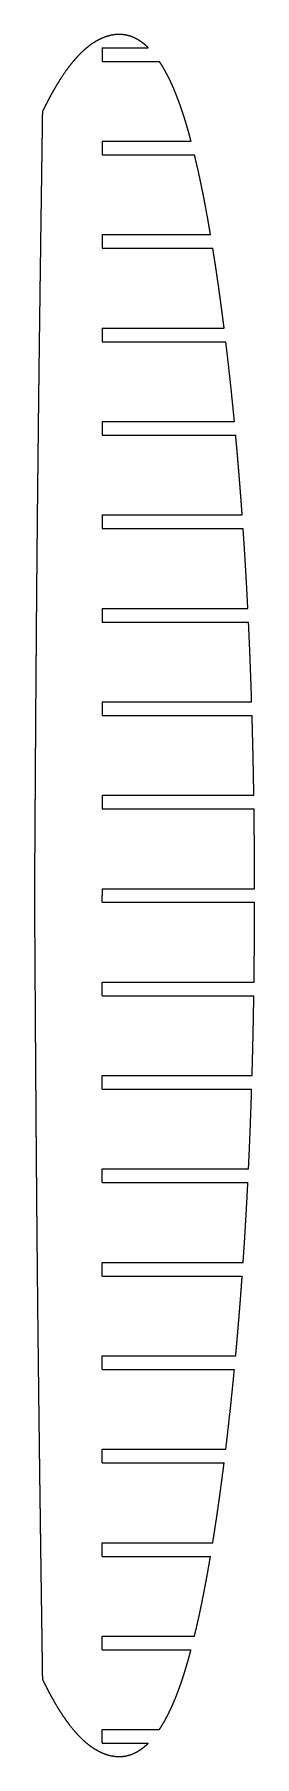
# Model space of a CAD drawing. Header units: metres. Extents: x 8 to 70, y -240 to 240.
import ezdxf

# ---------------------------------------------------------------- set-up
doc = ezdxf.new("R2010")
doc.units = ezdxf.units.M

msp = doc.modelspace()

# ---------------------------------------------------------------- linework, layer by layer
for p, q in [((27.34, 235.9, 587), (40.14, 235.9, 587)), ((27.34, 232.1, 587), (43.24, 232.1, 587)), ((27.34, 209.9, 587), (52.07, 209.9, 587)), ((27.34, 206.1, 587), (53.03, 206.1, 587)), ((27.34, 183.9, 587), (57.49, 183.9, 587)), ((27.34, 180.1, 587), (58.12, 180.1, 587)), ((27.34, 157.9, 587), (61.28, 157.9, 587)), ((27.34, 154.1, 587), (61.75, 154.1, 587)), ((27.34, 131.9, 587), (64.15, 131.9, 587)), ((27.34, 128.1, 587), (64.5, 128.1, 587)), ((27.34, 105.9, 587), (66.32, 105.9, 587)), ((27.34, 102.1, 587), (66.58, 102.1, 587)), ((27.34, 79.9, 587), (67.89, 79.9, 587)), ((27.34, 76.1, 587), (68.08, 76.1, 587)), ((27.34, 53.9, 587), (68.95, 53.9, 587)), ((27.34, 50.1, 587), (69.07, 50.1, 587)), ((27.34, 27.9, 587), (69.56, 27.9, 587)), ((27.34, 24.1, 587), (69.61, 24.1, 587)), ((27.34, 1.9, 587), (69.77, 1.9, 587)), ((27.34, -1.9, 587), (69.77, -1.9, 587)), ((27.34, -24.1, 587), (69.61, -24.1, 587)), ((27.34, -27.9, 587), (69.56, -27.9, 587)), ((27.34, -50.1, 587), (69.07, -50.1, 587)), ((27.34, -53.9, 587), (68.95, -53.9, 587)), ((27.34, -76.1, 587), (68.08, -76.1, 587)), ((27.34, -79.9, 587), (67.89, -79.9, 587)), ((27.34, -102.1, 587), (66.58, -102.1, 587)), ((27.34, -105.9, 587), (66.32, -105.9, 587)), ((27.34, -128.1, 587), (64.5, -128.1, 587)), ((27.34, -131.9, 587), (64.14, -131.9, 587)), ((27.34, -154.1, 587), (61.74, -154.1, 587)), ((27.34, -157.9, 587), (61.28, -157.9, 587)), ((27.34, -180.1, 587), (58.11, -180.1, 587)), ((27.34, -183.9, 587), (57.48, -183.9, 587)), ((27.34, -206.1, 587), (53.02, -206.1, 587)), ((27.34, -209.9, 587), (52.06, -209.9, 587)), ((27.34, -232.1, 587), (43.22, -232.1, 587)), ((27.34, -235.9, 587), (40.13, -235.9, 587))]:
    msp.add_line(p, q)
for points, knots in [([(40.14, 235.9, 587), (39.73, 236.3, 587), (39.31, 236.68, 587), (38.88, 237.05, 587), (38.43, 237.39, 587), (37.97, 237.72, 587), (37.49, 238.03, 587), (36.99, 238.3, 587), (36.13, 238.73, 587), (35.77, 238.88, 587), (35.4, 239.03, 587), (35.03, 239.16, 587), (34.65, 239.27, 587), (34.27, 239.36, 587), (33.88, 239.44, 587), (32.94, 239.58, 587), (32.38, 239.63, 587), (31.82, 239.64, 587), (31.26, 239.61, 587), (30.7, 239.55, 587), (30.14, 239.46, 587), (29.6, 239.33, 587), (28.81, 239.11, 587), (28.56, 239.04, 587), (28.31, 238.96, 587), (28.07, 238.87, 587), (27.82, 238.78, 587), (27.58, 238.68, 587), (27.33, 238.58, 587), (26.83, 238.35, 587), (26.56, 238.23, 587), (26.3, 238.09, 587), (26.04, 237.96, 587), (25.78, 237.82, 587), (25.53, 237.67, 587), (25.28, 237.52, 587), (23.72, 236.53, 587), (22.49, 235.57, 587), (21.34, 234.51, 587), (20.26, 233.38, 587), (19.24, 232.2, 587), (18.28, 230.98, 587), (17.37, 229.72, 587), (15.66, 227.2, 587), (14.86, 225.95, 587), (14.1, 224.67, 587), (13.36, 223.38, 587), (12.66, 222.08, 587), (11.97, 220.76, 587), (11.3, 219.43, 587), (10.65, 218.09, 587)], [0, 0, 0, 0, 0, 0, 0, 0, 0, 0.112486, 0.112486, 0.112486, 0.112486, 0.112486, 0.112486, 0.112486, 0.190494, 0.190494, 0.190494, 0.190494, 0.190494, 0.190494, 0.190494, 0.301702, 0.301702, 0.301702, 0.301702, 0.301702, 0.301702, 0.301702, 0.353087, 0.353087, 0.353087, 0.353087, 0.353087, 0.353087, 0.353087, 0.409881, 0.409881, 0.409881, 0.409881, 0.409881, 0.409881, 0.409881, 0.711767, 0.711767, 0.711767, 0.711767, 0.711767, 0.711767, 0.711767, 1, 1, 1, 1, 1, 1, 1, 1, 1]), ([(52.07, 209.9, 587), (51.86, 210.7, 587), (51.65, 211.51, 587), (51.43, 212.31, 587), (51.2, 213.11, 587), (50.97, 213.91, 587), (50.73, 214.71, 587), (50.49, 215.5, 587), (50.09, 216.78, 587), (49.94, 217.26, 587), (49.78, 217.75, 587), (49.62, 218.23, 587), (49.46, 218.71, 587), (49.29, 219.19, 587), (49.12, 219.67, 587), (48.77, 220.66, 587), (48.59, 221.16, 587), (48.4, 221.66, 587), (48.22, 222.14, 587), (48.03, 222.62, 587), (47.84, 223.09, 587), (47.66, 223.54, 587), (47.13, 224.79, 587), (46.79, 225.59, 587), (46.43, 226.38, 587), (46.06, 227.17, 587), (45.67, 227.95, 587), (45.27, 228.72, 587), (44.85, 229.48, 587), (44.27, 230.47, 587), (44.13, 230.7, 587), (43.98, 230.94, 587), (43.84, 231.17, 587), (43.69, 231.41, 587), (43.54, 231.64, 587), (43.39, 231.87, 587), (43.24, 232.1, 587)], [0, 0, 0, 0, 0, 0, 0, 0, 0, 0.26288, 0.26288, 0.26288, 0.26288, 0.26288, 0.26288, 0.26288, 0.423361, 0.423361, 0.423361, 0.423361, 0.423361, 0.423361, 0.423361, 0.59539, 0.59539, 0.59539, 0.59539, 0.59539, 0.59539, 0.59539, 0.902461, 0.902461, 0.902461, 0.902461, 0.902461, 0.902461, 0.902461, 1, 1, 1, 1, 1, 1, 1, 1, 1]), ([(10.65, 218.09, 587), (10.65, 218.09, 587), (10.65, 218.09, 587), (10.65, 218.09, 587), (10.65, 218.09, 587), (10.65, 218.09, 587), (10.65, 218.09, 587), (10.65, 218.09, 587), (10.65, 218.09, 587), (10.65, 218.08, 587), (10.65, 218.08, 587), (10.65, 218.08, 587), (10.65, 218.07, 587), (10.65, 218.06, 587), (10.65, 218.06, 587), (10.65, 218.04, 587), (10.65, 218.02, 587), (10.65, 218.01, 587), (10.65, 217.99, 587), (10.65, 217.97, 587), (10.65, 217.95, 587), (10.65, 217.92, 587), (10.65, 217.86, 587), (10.65, 217.84, 587), (10.65, 217.81, 587), (10.65, 217.78, 587), (10.65, 217.74, 587), (10.65, 217.71, 587), (10.65, 217.67, 587), (10.65, 217.58, 587), (10.65, 217.53, 587), (10.65, 217.49, 587), (10.64, 217.43, 587), (10.64, 217.38, 587), (10.64, 217.32, 587), (10.64, 217.26, 587), (10.64, 217.07, 587), (10.64, 216.94, 587), (10.64, 216.82, 587), (10.63, 216.69, 587), (10.63, 216.57, 587), (10.63, 216.44, 587), (10.63, 216.31, 587), (10.62, 215.98, 587), (10.62, 215.76, 587), (10.62, 215.55, 587), (10.61, 215.34, 587), (10.61, 215.12, 587), (10.61, 214.91, 587), (10.61, 214.7, 587), (10.6, 214.06, 587), (10.59, 213.64, 587), (10.58, 213.21, 587), (10.58, 212.79, 587), (10.57, 212.37, 587), (10.57, 211.94, 587), (10.56, 211.52, 587), (10.54, 210.25, 587), (10.53, 209.41, 587), (10.52, 208.56, 587), (10.51, 207.72, 587), (10.49, 206.87, 587), (10.48, 206.02, 587), (10.47, 205.18, 587), (10.45, 203.79, 587), (10.44, 203.23, 587), (10.43, 202.65, 587), (10.43, 202.06, 587), (10.42, 201.45, 587), (10.41, 200.82, 587), (10.4, 200.17, 587), (10.38, 198.85, 587), (10.37, 198.16, 587), (10.36, 197.46, 587), (10.35, 196.75, 587), (10.34, 196.01, 587), (10.33, 195.26, 587), (10.32, 194.5, 587), (10.27, 191.35, 587), (10.24, 188.99, 587), (10.21, 186.62, 587), (10.17, 184.26, 587), (10.14, 181.9, 587), (10.11, 179.53, 587), (10.08, 177.17, 587), (9.98, 170.26, 587), (9.92, 165.7, 587), (9.86, 161.15, 587), (9.8, 156.6, 587), (9.74, 152.05, 587), (9.69, 147.49, 587), (9.63, 142.94, 587), (9.53, 134.73, 587), (9.49, 131.07, 587), (9.45, 127.4, 587), (9.41, 123.74, 587), (9.37, 120.08, 587), (9.33, 116.42, 587), (9.29, 112.76, 587), (9.21, 105.43, 587), (9.18, 101.77, 587), (9.14, 98.11, 587), (9.11, 94.45, 587), (9.07, 90.79, 587), (9.04, 87.12, 587), (9.01, 83.46, 587), (8.95, 76.79, 587), (8.93, 73.78, 587), (8.91, 70.76, 587), (8.88, 67.75, 587), (8.86, 64.74, 587), (8.84, 61.73, 587), (8.81, 58.71, 587), (8.77, 53.01, 587), (8.75, 50.32, 587), (8.73, 47.63, 587), (8.72, 44.95, 587), (8.7, 42.26, 587), (8.68, 39.57, 587), (8.66, 36.88, 587), (8.63, 32.42, 587), (8.62, 30.65, 587), (8.61, 28.87, 587), (8.6, 27.1, 587), (8.59, 25.33, 587), (8.58, 23.55, 587), (8.57, 21.78, 587), (8.55, 19.37, 587), (8.55, 18.74, 587), (8.54, 18.1, 587), (8.54, 17.47, 587), (8.54, 16.84, 587), (8.53, 16.2, 587), (8.53, 15.57, 587), (8.52, 14.38, 587), (8.52, 13.82, 587), (8.51, 13.27, 587), (8.51, 12.71, 587), (8.51, 12.16, 587), (8.5, 11.6, 587), (8.5, 11.05, 587), (8.49, 9.85, 587), (8.49, 9.2, 587), (8.48, 8.56, 587), (8.48, 7.91, 587), (8.48, 7.27, 587), (8.47, 6.62, 587), (8.47, 5.98, 587), (8.46, 5, 587), (8.46, 4.67, 587), (8.46, 4.34, 587), (8.46, 4.01, 587), (8.45, 3.68, 587), (8.45, 3.35, 587), (8.45, 3.02, 587), (8.45, 2.5, 587), (8.45, 2.33, 587), (8.45, 2.16, 587), (8.44, 2.01, 587), (8.44, 1.86, 587), (8.44, 1.72, 587), (8.44, 1.59, 587), (8.44, 1.37, 587), (8.44, 1.26, 587), (8.44, 1.16, 587), (8.44, 1.06, 587), (8.44, 0.95, 587), (8.44, 0.85, 587), (8.44, 0.75, 587), (8.44, 0.57, 587), (8.44, 0.51, 587), (8.43, 0.45, 587), (8.43, 0.4, 587), (8.43, 0.35, 587), (8.43, 0.3, 587), (8.43, 0.26, 587), (8.43, 0.2, 587), (8.43, 0.18, 587), (8.43, 0.15, 587), (8.43, 0.13, 587), (8.43, 0.1, 587), (8.43, 0.08, 587), (8.43, 0.06, 587), (8.43, 0.03, 587), (8.43, 0.02, 587), (8.43, 0.01, 587), (8.43, 0.01, 587), (8.43, 0, 587), (8.43, 0, 587), (8.43, 0, 587), (8.43, 0, 587), (8.43, 0, 587), (8.43, 0, 587), (8.43, 0, 587), (8.43, 0, 587), (8.43, 0, 587), (8.43, -0.01, 587), (8.43, -0.02, 587), (8.43, -0.02, 587), (8.43, -0.03, 587), (8.43, -0.04, 587), (8.43, -0.06, 587), (8.43, -0.07, 587), (8.43, -0.09, 587), (8.43, -0.12, 587), (8.43, -0.13, 587), (8.43, -0.15, 587), (8.43, -0.16, 587), (8.43, -0.18, 587), (8.43, -0.19, 587), (8.43, -0.21, 587), (8.43, -0.25, 587), (8.43, -0.27, 587), (8.43, -0.29, 587), (8.43, -0.32, 587), (8.43, -0.34, 587), (8.43, -0.37, 587), (8.43, -0.4, 587), (8.43, -0.48, 587), (8.44, -0.53, 587), (8.44, -0.59, 587), (8.44, -0.66, 587), (8.44, -0.72, 587), (8.44, -0.8, 587), (8.44, -0.88, 587), (8.44, -1.04, 587), (8.44, -1.13, 587), (8.44, -1.23, 587), (8.44, -1.33, 587), (8.44, -1.44, 587), (8.44, -1.56, 587), (8.44, -1.68, 587), (8.44, -2.03, 587), (8.45, -2.26, 587), (8.45, -2.48, 587), (8.45, -2.71, 587), (8.45, -2.93, 587), (8.45, -3.15, 587), (8.45, -3.38, 587), (8.46, -4.03, 587), (8.46, -4.45, 587), (8.46, -4.87, 587), (8.46, -5.3, 587), (8.47, -5.72, 587), (8.47, -6.14, 587), (8.47, -6.57, 587), (8.48, -7.83, 587), (8.49, -8.68, 587), (8.49, -9.52, 587), (8.5, -10.37, 587), (8.5, -11.21, 587), (8.51, -12.06, 587), (8.51, -12.9, 587), (8.52, -14.29, 587), (8.52, -14.85, 587), (8.53, -15.43, 587), (8.53, -16.02, 587), (8.53, -16.63, 587), (8.54, -17.26, 587), (8.54, -17.9, 587), (8.55, -19.23, 587), (8.55, -19.91, 587), (8.56, -20.61, 587), (8.56, -21.33, 587), (8.57, -22.06, 587), (8.57, -22.81, 587), (8.58, -23.57, 587), (8.6, -26.72, 587), (8.61, -29.08, 587), (8.63, -31.44, 587), (8.64, -33.8, 587), (8.66, -36.16, 587), (8.67, -38.53, 587), (8.69, -40.89, 587), (8.74, -47.8, 587), (8.77, -52.35, 587), (8.8, -56.9, 587), (8.83, -61.45, 587), (8.87, -66, 587), (8.9, -70.55, 587), (8.94, -75.1, 587), (9.01, -83.31, 587), (9.04, -86.97, 587), (9.07, -90.63, 587), (9.11, -94.29, 587), (9.14, -97.95, 587), (9.18, -101.61, 587), (9.21, -105.28, 587), (9.29, -112.6, 587), (9.32, -116.26, 587), (9.36, -119.92, 587), (9.4, -123.59, 587), (9.45, -127.25, 587), (9.49, -130.91, 587), (9.53, -134.57, 587), (9.61, -141.25, 587), (9.65, -144.26, 587), (9.69, -147.28, 587), (9.72, -150.29, 587), (9.76, -153.31, 587), (9.8, -156.32, 587), (9.84, -159.33, 587), (9.91, -165.04, 587), (9.95, -167.73, 587), (9.99, -170.42, 587), (10.02, -173.11, 587), (10.06, -175.8, 587), (10.1, -178.49, 587), (10.13, -181.18, 587), (10.19, -185.65, 587), (10.22, -187.42, 587), (10.24, -189.2, 587), (10.27, -190.97, 587), (10.29, -192.74, 587), (10.32, -194.52, 587), (10.34, -196.29, 587), (10.38, -198.7, 587), (10.39, -199.34, 587), (10.4, -199.97, 587), (10.41, -200.61, 587), (10.41, -201.24, 587), (10.42, -201.88, 587), (10.43, -202.51, 587), (10.45, -203.7, 587), (10.46, -204.26, 587), (10.47, -204.81, 587), (10.47, -205.37, 587), (10.48, -205.93, 587), (10.49, -206.48, 587), (10.5, -207.04, 587), (10.51, -208.24, 587), (10.52, -208.88, 587), (10.53, -209.53, 587), (10.54, -210.17, 587), (10.55, -210.82, 587), (10.56, -211.46, 587), (10.57, -212.11, 587), (10.58, -213.08, 587), (10.59, -213.41, 587), (10.59, -213.75, 587), (10.6, -214.08, 587), (10.6, -214.41, 587), (10.61, -214.74, 587), (10.61, -215.07, 587), (10.62, -215.59, 587), (10.62, -215.76, 587), (10.62, -215.92, 587), (10.63, -216.08, 587), (10.63, -216.23, 587), (10.63, -216.37, 587), (10.63, -216.5, 587), (10.63, -216.72, 587), (10.64, -216.83, 587), (10.64, -216.93, 587), (10.64, -217.03, 587), (10.64, -217.14, 587), (10.64, -217.24, 587), (10.64, -217.34, 587), (10.65, -217.52, 587), (10.65, -217.58, 587), (10.65, -217.64, 587), (10.65, -217.69, 587), (10.65, -217.74, 587), (10.65, -217.79, 587), (10.65, -217.83, 587), (10.65, -217.89, 587), (10.65, -217.91, 587), (10.65, -217.94, 587), (10.65, -217.96, 587), (10.65, -217.99, 587), (10.65, -218.01, 587), (10.65, -218.03, 587), (10.65, -218.06, 587), (10.65, -218.07, 587), (10.65, -218.07, 587), (10.65, -218.08, 587), (10.65, -218.08, 587), (10.65, -218.08, 587), (10.65, -218.08, 587), (10.65, -218.09, 587), (10.65, -218.09, 587), (10.65, -218.09, 587), (10.65, -218.09, 587), (10.65, -218.09, 587), (10.65, -218.09, 587), (10.65, -218.09, 587), (10.65, -218.09, 587)], [0, 0, 0, 0, 0, 0, 0, 0, 0, 0.003382, 0.003382, 0.003382, 0.003382, 0.003382, 0.003382, 0.003382, 0.006507, 0.006507, 0.006507, 0.006507, 0.006507, 0.006507, 0.006507, 0.009946, 0.009946, 0.009946, 0.009946, 0.009946, 0.009946, 0.009946, 0.012759, 0.012759, 0.012759, 0.012759, 0.012759, 0.012759, 0.012759, 0.015572, 0.015572, 0.015572, 0.015572, 0.015572, 0.015572, 0.015572, 0.020875, 0.020875, 0.020875, 0.020875, 0.020875, 0.020875, 0.020875, 0.029865, 0.029865, 0.029865, 0.029865, 0.029865, 0.029865, 0.029865, 0.047699, 0.047699, 0.047699, 0.047699, 0.047699, 0.047699, 0.047699, 0.083307, 0.083307, 0.083307, 0.083307, 0.083307, 0.083307, 0.083307, 0.106193, 0.106193, 0.106193, 0.106193, 0.106193, 0.106193, 0.106193, 0.129077, 0.129077, 0.129077, 0.129077, 0.129077, 0.129077, 0.129077, 0.198171, 0.198171, 0.198171, 0.198171, 0.198171, 0.198171, 0.198171, 0.331247, 0.331247, 0.331247, 0.331247, 0.331247, 0.331247, 0.331247, 0.43829, 0.43829, 0.43829, 0.43829, 0.43829, 0.43829, 0.43829, 0.545331, 0.545331, 0.545331, 0.545331, 0.545331, 0.545331, 0.545331, 0.633387, 0.633387, 0.633387, 0.633387, 0.633387, 0.633387, 0.633387, 0.711983, 0.711983, 0.711983, 0.711983, 0.711983, 0.711983, 0.711983, 0.76381, 0.76381, 0.76381, 0.76381, 0.76381, 0.76381, 0.76381, 0.78236, 0.78236, 0.78236, 0.78236, 0.78236, 0.78236, 0.78236, 0.798593, 0.798593, 0.798593, 0.798593, 0.798593, 0.798593, 0.798593, 0.817436, 0.817436, 0.817436, 0.817436, 0.817436, 0.817436, 0.817436, 0.827134, 0.827134, 0.827134, 0.827134, 0.827134, 0.827134, 0.827134, 0.832489, 0.832489, 0.832489, 0.832489, 0.832489, 0.832489, 0.832489, 0.837024, 0.837024, 0.837024, 0.837024, 0.837024, 0.837024, 0.837024, 0.840144, 0.840144, 0.840144, 0.840144, 0.840144, 0.840144, 0.840144, 0.842443, 0.842443, 0.842443, 0.842443, 0.842443, 0.842443, 0.842443, 0.843625, 0.843625, 0.843625, 0.843625, 0.843625, 0.843625, 0.843625, 0.844815, 0.844815, 0.844815, 0.844815, 0.844815, 0.844815, 0.844815, 0.8459, 0.8459, 0.8459, 0.8459, 0.8459, 0.8459, 0.8459, 0.846443, 0.846443, 0.846443, 0.846443, 0.846443, 0.846443, 0.846443, 0.847076, 0.847076, 0.847076, 0.847076, 0.847076, 0.847076, 0.847076, 0.848072, 0.848072, 0.848072, 0.848072, 0.848072, 0.848072, 0.848072, 0.849067, 0.849067, 0.849067, 0.849067, 0.849067, 0.849067, 0.849067, 0.850803, 0.850803, 0.850803, 0.850803, 0.850803, 0.850803, 0.850803, 0.854065, 0.854065, 0.854065, 0.854065, 0.854065, 0.854065, 0.854065, 0.860579, 0.860579, 0.860579, 0.860579, 0.860579, 0.860579, 0.860579, 0.864765, 0.864765, 0.864765, 0.864765, 0.864765, 0.864765, 0.864765, 0.868951, 0.868951, 0.868951, 0.868951, 0.868951, 0.868951, 0.868951, 0.88159, 0.88159, 0.88159, 0.88159, 0.88159, 0.88159, 0.88159, 0.90594, 0.90594, 0.90594, 0.90594, 0.90594, 0.90594, 0.90594, 0.925533, 0.925533, 0.925533, 0.925533, 0.925533, 0.925533, 0.925533, 0.945135, 0.945135, 0.945135, 0.945135, 0.945135, 0.945135, 0.945135, 0.961265, 0.961265, 0.961265, 0.961265, 0.961265, 0.961265, 0.961265, 0.975665, 0.975665, 0.975665, 0.975665, 0.975665, 0.975665, 0.975665, 0.985163, 0.985163, 0.985163, 0.985163, 0.985163, 0.985163, 0.985163, 0.988562, 0.988562, 0.988562, 0.988562, 0.988562, 0.988562, 0.988562, 0.991537, 0.991537, 0.991537, 0.991537, 0.991537, 0.991537, 0.991537, 0.99499, 0.99499, 0.99499, 0.99499, 0.99499, 0.99499, 0.99499, 0.996767, 0.996767, 0.996767, 0.996767, 0.996767, 0.996767, 0.996767, 0.997748, 0.997748, 0.997748, 0.997748, 0.997748, 0.997748, 0.997748, 0.998579, 0.998579, 0.998579, 0.998579, 0.998579, 0.998579, 0.998579, 0.999151, 0.999151, 0.999151, 0.999151, 0.999151, 0.999151, 0.999151, 0.999572, 0.999572, 0.999572, 0.999572, 0.999572, 0.999572, 0.999572, 0.999737, 0.999737, 0.999737, 0.999737, 0.999737, 0.999737, 0.999737, 1, 1, 1, 1, 1, 1, 1, 1, 1]), ([(57.49, 183.9, 587), (57.38, 184.55, 587), (57.27, 185.2, 587), (57.16, 185.86, 587), (57.04, 186.51, 587), (56.93, 187.16, 587), (56.81, 187.81, 587), (56.7, 188.46, 587), (56.19, 191.25, 587), (55.79, 193.38, 587), (55.37, 195.51, 587), (54.94, 197.64, 587), (54.5, 199.76, 587), (54.03, 201.88, 587), (53.54, 203.99, 587), (53.03, 206.1, 587)], [0, 0, 0, 0, 0, 0, 0, 0, 0, 0.233761, 0.233761, 0.233761, 0.233761, 0.233761, 0.233761, 0.233761, 1, 1, 1, 1, 1, 1, 1, 1, 1]), ([(61.28, 157.9, 587), (61.1, 159.33, 587), (60.92, 160.76, 587), (60.73, 162.19, 587), (60.54, 163.61, 587), (60.35, 165.04, 587), (60.16, 166.47, 587), (59.96, 167.9, 587), (59.56, 170.67, 587), (59.37, 172.02, 587), (59.17, 173.37, 587), (58.97, 174.72, 587), (58.76, 176.06, 587), (58.55, 177.41, 587), (58.34, 178.75, 587), (58.12, 180.1, 587)], [0, 0, 0, 0, 0, 0, 0, 0, 0, 0.513876, 0.513876, 0.513876, 0.513876, 0.513876, 0.513876, 0.513876, 1, 1, 1, 1, 1, 1, 1, 1, 1]), ([(66.32, 105.9, 587), (66.3, 106.14, 587), (66.28, 106.38, 587), (66.26, 106.62, 587), (66.25, 106.86, 587), (66.23, 107.1, 587), (66.21, 107.34, 587), (66.19, 107.58, 587), (66.11, 108.77, 587), (66.04, 109.71, 587), (65.97, 110.66, 587), (65.89, 111.6, 587), (65.82, 112.55, 587), (65.75, 113.49, 587), (65.67, 114.43, 587), (65.53, 116.2, 587), (65.47, 117.02, 587), (65.4, 117.84, 587), (65.33, 118.66, 587), (65.26, 119.49, 587), (65.19, 120.31, 587), (65.12, 121.13, 587), (64.98, 122.72, 587), (64.92, 123.49, 587), (64.85, 124.26, 587), (64.78, 125.03, 587), (64.71, 125.79, 587), (64.64, 126.56, 587), (64.57, 127.33, 587), (64.5, 128.1, 587)], [0, 0, 0, 0, 0, 0, 0, 0, 0, 0.08634, 0.08634, 0.08634, 0.08634, 0.08634, 0.08634, 0.08634, 0.425956, 0.425956, 0.425956, 0.425956, 0.425956, 0.425956, 0.425956, 0.722596, 0.722596, 0.722596, 0.722596, 0.722596, 0.722596, 0.722596, 1, 1, 1, 1, 1, 1, 1, 1, 1]), ([(69.56, 27.9, 587), (69.53, 29.86, 587), (69.5, 31.82, 587), (69.46, 33.78, 587), (69.42, 35.74, 587), (69.38, 37.69, 587), (69.34, 39.65, 587), (69.29, 41.61, 587), (69.22, 44.39, 587), (69.2, 45.2, 587), (69.18, 46.02, 587), (69.16, 46.84, 587), (69.14, 47.65, 587), (69.12, 48.47, 587), (69.09, 49.28, 587), (69.07, 50.1, 587)], [0, 0, 0, 0, 0, 0, 0, 0, 0, 0.705831, 0.705831, 0.705831, 0.705831, 0.705831, 0.705831, 0.705831, 1, 1, 1, 1, 1, 1, 1, 1, 1]), ([(64.5, -128.1, 587), (64.54, -127.72, 587), (64.57, -127.35, 587), (64.61, -126.97, 587), (64.64, -126.59, 587), (64.67, -126.21, 587), (64.71, -125.84, 587), (64.74, -125.46, 587), (64.86, -124.15, 587), (64.94, -123.21, 587), (65.02, -122.27, 587), (65.1, -121.34, 587), (65.18, -120.4, 587), (65.26, -119.46, 587), (65.34, -118.52, 587), (65.54, -116.12, 587), (65.66, -114.66, 587), (65.77, -113.2, 587), (65.88, -111.74, 587), (66, -110.28, 587), (66.1, -108.82, 587), (66.21, -107.36, 587), (66.32, -105.9, 587)], [0, 0, 0, 0, 0, 0, 0, 0, 0, 0.136512, 0.136512, 0.136512, 0.136512, 0.136512, 0.136512, 0.136512, 0.47493, 0.47493, 0.47493, 0.47493, 0.47493, 0.47493, 0.47493, 1, 1, 1, 1, 1, 1, 1, 1, 1]), ([(58.11, -180.1, 587), (58.44, -178.08, 587), (58.75, -176.06, 587), (59.06, -174.04, 587), (59.36, -172.02, 587), (59.66, -170, 587), (59.94, -167.97, 587), (60.22, -165.95, 587), (60.59, -163.17, 587), (60.69, -162.42, 587), (60.79, -161.66, 587), (60.89, -160.91, 587), (60.99, -160.16, 587), (61.09, -159.41, 587), (61.18, -158.65, 587), (61.28, -157.9, 587)], [0, 0, 0, 0, 0, 0, 0, 0, 0, 0.729339, 0.729339, 0.729339, 0.729339, 0.729339, 0.729339, 0.729339, 1, 1, 1, 1, 1, 1, 1, 1, 1]), ([(53.02, -206.1, 587), (53.06, -205.92, 587), (53.1, -205.74, 587), (53.15, -205.57, 587), (53.19, -205.39, 587), (53.23, -205.21, 587), (53.28, -205.03, 587), (53.32, -204.85, 587), (53.91, -202.33, 587), (54.43, -199.99, 587), (54.93, -197.64, 587), (55.41, -195.28, 587), (55.87, -192.92, 587), (56.31, -190.56, 587), (56.74, -188.19, 587), (57.19, -185.58, 587), (57.24, -185.34, 587), (57.28, -185.1, 587), (57.32, -184.86, 587), (57.36, -184.62, 587), (57.4, -184.38, 587), (57.44, -184.14, 587), (57.48, -183.9, 587)], [0, 0, 0, 0, 0, 0, 0, 0, 0, 0.064788, 0.064788, 0.064788, 0.064788, 0.064788, 0.064788, 0.064788, 0.913824, 0.913824, 0.913824, 0.913824, 0.913824, 0.913824, 0.913824, 1, 1, 1, 1, 1, 1, 1, 1, 1]), ([(43.22, -232.1, 587), (43.36, -231.89, 587), (43.5, -231.68, 587), (43.64, -231.48, 587), (43.77, -231.27, 587), (43.9, -231.05, 587), (44.03, -230.84, 587), (44.16, -230.63, 587), (44.84, -229.48, 587), (45.36, -228.53, 587), (45.85, -227.57, 587), (46.32, -226.59, 587), (46.77, -225.61, 587), (47.21, -224.62, 587), (47.62, -223.62, 587), (48.18, -222.19, 587), (48.35, -221.76, 587), (48.51, -221.33, 587), (48.67, -220.89, 587), (48.84, -220.44, 587), (49, -219.98, 587), (49.16, -219.52, 587), (49.45, -218.68, 587), (49.57, -218.31, 587), (49.7, -217.95, 587), (49.82, -217.58, 587), (49.94, -217.21, 587), (50.06, -216.84, 587), (50.17, -216.47, 587), (50.53, -215.33, 587), (50.76, -214.56, 587), (50.99, -213.79, 587), (51.21, -213.01, 587), (51.43, -212.24, 587), (51.64, -211.46, 587), (51.85, -210.68, 587), (52.06, -209.9, 587)], [0, 0, 0, 0, 0, 0, 0, 0, 0, 0.087002, 0.087002, 0.087002, 0.087002, 0.087002, 0.087002, 0.087002, 0.464706, 0.464706, 0.464706, 0.464706, 0.464706, 0.464706, 0.464706, 0.622274, 0.622274, 0.622274, 0.622274, 0.622274, 0.622274, 0.622274, 0.744759, 0.744759, 0.744759, 0.744759, 0.744759, 0.744759, 0.744759, 1, 1, 1, 1, 1, 1, 1, 1, 1]), ([(10.65, -218.09, 587), (11.09, -218.99, 587), (11.54, -219.89, 587), (11.99, -220.79, 587), (12.46, -221.67, 587), (12.93, -222.56, 587), (13.42, -223.43, 587), (13.91, -224.3, 587), (14.9, -225.97, 587), (15.39, -226.76, 587), (15.88, -227.54, 587), (16.4, -228.32, 587), (16.92, -229.09, 587), (17.47, -229.84, 587), (18.03, -230.59, 587), (19.43, -232.35, 587), (20.29, -233.35, 587), (21.19, -234.32, 587), (22.14, -235.24, 587), (23.14, -236.11, 587), (24.21, -236.9, 587), (25.33, -237.61, 587), (26.63, -238.26, 587), (26.75, -238.32, 587), (26.87, -238.37, 587), (26.99, -238.43, 587), (27.11, -238.48, 587), (27.23, -238.54, 587), (27.35, -238.59, 587), (27.68, -238.72, 587), (27.88, -238.8, 587), (28.08, -238.88, 587), (28.29, -238.95, 587), (28.49, -239.02, 587), (28.7, -239.08, 587), (28.91, -239.15, 587), (29.32, -239.26, 587), (29.53, -239.31, 587), (29.74, -239.36, 587), (29.95, -239.4, 587), (30.16, -239.44, 587), (30.37, -239.48, 587), (30.59, -239.51, 587), (31.12, -239.57, 587), (31.44, -239.6, 587), (31.77, -239.61, 587), (32.09, -239.62, 587), (32.41, -239.61, 587), (32.74, -239.59, 587), (33.06, -239.56, 587), (33.97, -239.43, 587), (34.55, -239.31, 587), (35.13, -239.15, 587), (35.69, -238.94, 587), (36.24, -238.71, 587), (36.77, -238.43, 587), (37.28, -238.14, 587), (38.1, -237.6, 587), (38.41, -237.38, 587), (38.71, -237.16, 587), (39.01, -236.92, 587), (39.3, -236.68, 587), (39.58, -236.42, 587), (39.86, -236.17, 587), (40.13, -235.9, 587)], [0, 0, 0, 0, 0, 0, 0, 0, 0, 0.01487057, 0.01487057, 0.01487057, 0.01487057, 0.01487057, 0.01487057, 0.01487057, 0.0286681, 0.0286681, 0.0286681, 0.0286681, 0.0286681, 0.0286681, 0.0286681, 0.04827104, 0.04827104, 0.04827104, 0.04827104, 0.04827104, 0.04827104, 0.04827104, 0.05025449, 0.05025449, 0.05025449, 0.05025449, 0.05025449, 0.05025449, 0.05025449, 0.0535604, 0.0535604, 0.0535604, 0.0535604, 0.0535604, 0.0535604, 0.0535604, 0.05686639, 0.05686639, 0.05686639, 0.05686639, 0.05686639, 0.05686639, 0.05686639, 0.0618675, 0.0618675, 0.0618675, 0.0618675, 0.0618675, 0.0618675, 0.0618675, 0.07105095, 0.07105095, 0.07105095, 0.07105095, 0.07105095, 0.07105095, 0.07105095, 0.07690386, 0.07690386, 0.07690386, 0.07690386, 0.07690386, 0.07690386, 0.07690386, 0.07690386, 0.07690386])]:
    msp.add_open_spline(points, degree=8, knots=knots)
for points, degree in [([(27.34, 235.9, 587), (27.34, 232.1, 587)], 1), ([(27.34, 209.9, 587), (27.34, 206.1, 587)], 1), ([(27.34, 183.9, 587), (27.34, 180.1, 587)], 1), ([(27.34, 157.9, 587), (27.34, 154.1, 587)], 1), ([(64.15, 131.9, 587), (63.88, 134.68, 587), (63.6, 137.46, 587), (63.32, 140.23, 587), (63.02, 143.01, 587), (62.72, 145.78, 587), (62.41, 148.56, 587), (62.08, 151.33, 587), (61.75, 154.1, 587)], 8), ([(27.34, 131.9, 587), (27.34, 128.1, 587)], 1), ([(27.34, 105.9, 587), (27.34, 102.1, 587)], 1), ([(67.89, 79.9, 587), (67.75, 82.68, 587), (67.61, 85.45, 587), (67.45, 88.23, 587), (67.29, 91, 587), (67.13, 93.78, 587), (66.95, 96.55, 587), (66.77, 99.33, 587), (66.58, 102.1, 587)], 8), ([(27.34, 79.9, 587), (27.34, 76.1, 587)], 1), ([(68.95, 53.9, 587), (68.87, 56.68, 587), (68.77, 59.45, 587), (68.67, 62.23, 587), (68.57, 65, 587), (68.45, 67.78, 587), (68.34, 70.55, 587), (68.21, 73.33, 587), (68.08, 76.1, 587)], 8), ([(27.34, 53.9, 587), (27.34, 50.1, 587)], 1), ([(27.34, 27.9, 587), (27.34, 24.1, 587)], 1), ([(69.77, 1.9, 587), (69.76, 4.68, 587), (69.76, 7.45, 587), (69.75, 10.23, 587), (69.73, 13, 587), (69.71, 15.78, 587), (69.68, 18.55, 587), (69.65, 21.33, 587), (69.61, 24.1, 587)], 8), ([(27.34, 1.9, 587), (27.34, 0, 587)], 1), ([(27.34, -1.9, 587), (27.34, 0, 587)], 1), ([(69.61, -24.1, 587), (69.65, -21.33, 587), (69.68, -18.55, 587), (69.71, -15.78, 587), (69.73, -13, 587), (69.75, -10.23, 587), (69.76, -7.45, 587), (69.76, -4.68, 587), (69.77, -1.9, 587)], 8), ([(27.34, -27.9, 587), (27.34, -24.1, 587)], 1), ([(69.07, -50.1, 587), (69.15, -47.33, 587), (69.23, -44.55, 587), (69.3, -41.78, 587), (69.36, -39, 587), (69.42, -36.23, 587), (69.47, -33.45, 587), (69.52, -30.68, 587), (69.56, -27.9, 587)], 8), ([(27.34, -53.9, 587), (27.34, -50.1, 587)], 1), ([(68.08, -76.1, 587), (68.21, -73.33, 587), (68.34, -70.55, 587), (68.46, -67.78, 587), (68.57, -65, 587), (68.67, -62.23, 587), (68.77, -59.45, 587), (68.87, -56.68, 587), (68.95, -53.9, 587)], 8), ([(27.34, -79.9, 587), (27.34, -76.1, 587)], 1), ([(66.58, -102.1, 587), (66.77, -99.33, 587), (66.95, -96.55, 587), (67.13, -93.78, 587), (67.3, -91, 587), (67.46, -88.23, 587), (67.61, -85.45, 587), (67.76, -82.68, 587), (67.89, -79.9, 587)], 8), ([(27.34, -105.9, 587), (27.34, -102.1, 587)], 1), ([(27.34, -131.9, 587), (27.34, -128.1, 587)], 1), ([(61.74, -154.1, 587), (62.08, -151.33, 587), (62.4, -148.56, 587), (62.72, -145.78, 587), (63.02, -143.01, 587), (63.32, -140.23, 587), (63.6, -137.46, 587), (63.88, -134.68, 587), (64.14, -131.9, 587)], 8), ([(27.34, -157.9, 587), (27.34, -154.1, 587)], 1), ([(27.34, -183.9, 587), (27.34, -180.1, 587)], 1), ([(27.34, -209.9, 587), (27.34, -206.1, 587)], 1), ([(27.34, -235.9, 587), (27.34, -232.1, 587)], 1)]:
    msp.add_open_spline(points, degree=degree)

doc.saveas('drawing.dxf')
